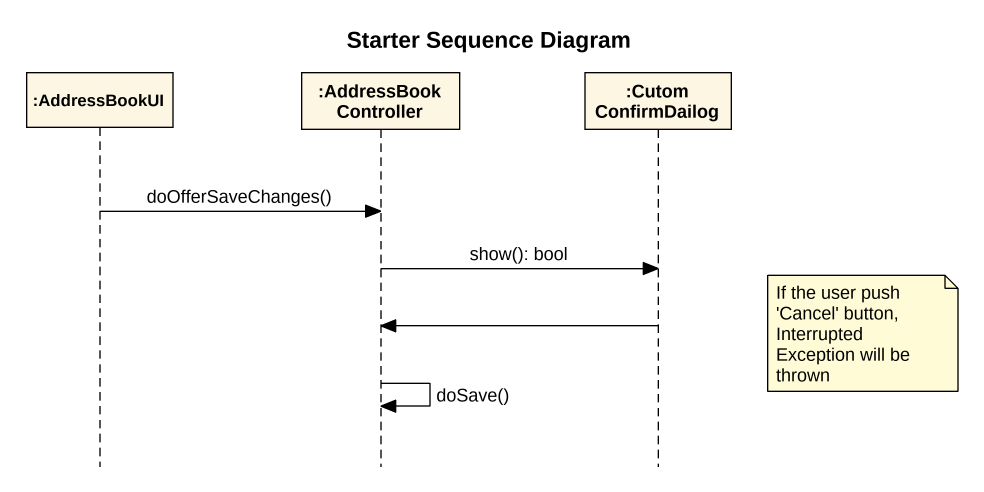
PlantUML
@startuml
title Starter Sequence Diagram
hide footbox
participant ":AddressBookUI" as AddressBookUI
participant ":AddressBookController" as AddressBookController
participant ":CutomConfirmDailog" as CutomConfirmDailog

AddressBookUI -> AddressBookController : doOfferSaveChanges()
AddressBookController -> CutomConfirmDailog : show(): bool
CutomConfirmDailog -> AddressBookController
note right of CutomConfirmDailog : If the user push 'Cancel' button, InterruptedException will be thrown
AddressBookController -> AddressBookController : doSave()
@enduml
